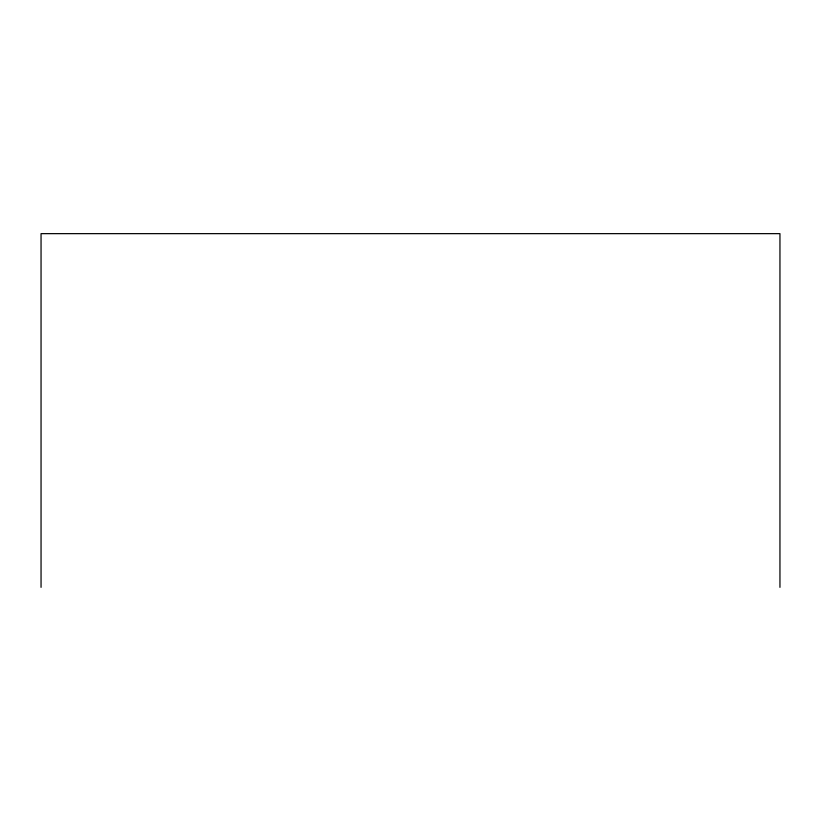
<?xml version="1.0" encoding="UTF-8"?>
<svg xmlns="http://www.w3.org/2000/svg" width="821" height="821" viewBox="0 0 821 821"><rect width="100%" height="100%" fill="white"/><g stroke="black" fill="none" stroke-linecap="round" stroke-linejoin="round"><path stroke-width="1.23" d="M779.95 587.354L779.95 233.646L41.05 233.646L41.05 587.354"/></g></svg>
